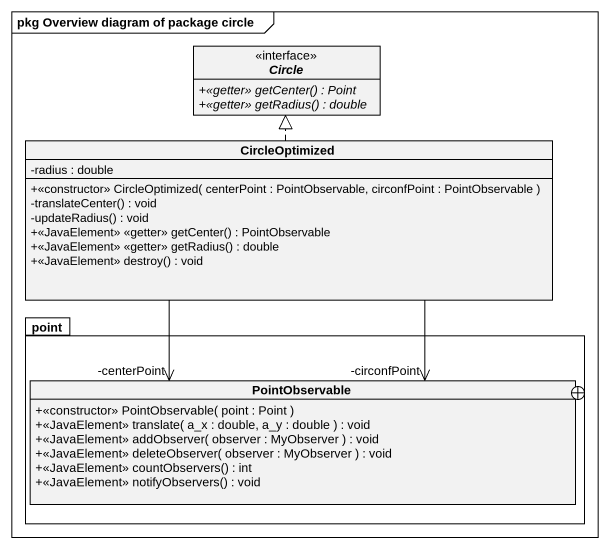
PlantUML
@startuml
mainframe pkg Overview diagram of package circle
hide circle
hide empty members
skinparam classAttributeIconSize 0
interface "Circle" as Circle_ {
  {abstract} +<<getter>> getCenter() : Point
  {abstract} +<<getter>> getRadius() : double
}
class CircleOptimized {
  -radius : double
  +<<constructor>> CircleOptimized( centerPoint : PointObservable, circonfPoint : PointObservable )
  -translateCenter() : void
  -updateRadius() : void
  +<<JavaElement>> <<getter>> getCenter() : PointObservable
  +<<JavaElement>> <<getter>> getRadius() : double
  +<<JavaElement>> destroy() : void
}
package point {
  class PointObservable {
    +<<constructor>> PointObservable( point : Point )
    +<<JavaElement>> translate( a_x : double, a_y : double ) : void
    +<<JavaElement>> addObserver( observer : MyObserver ) : void
    +<<JavaElement>> deleteObserver( observer : MyObserver ) : void
    +<<JavaElement>> countObservers() : int
    +<<JavaElement>> notifyObservers() : void
  }
}
CircleOptimized .up.|> Circle_
PointObservable "-centerPoint" <-up- CircleOptimized
PointObservable "-circonfPoint" <-up- CircleOptimized
PointObservable -up-+ point
@enduml
